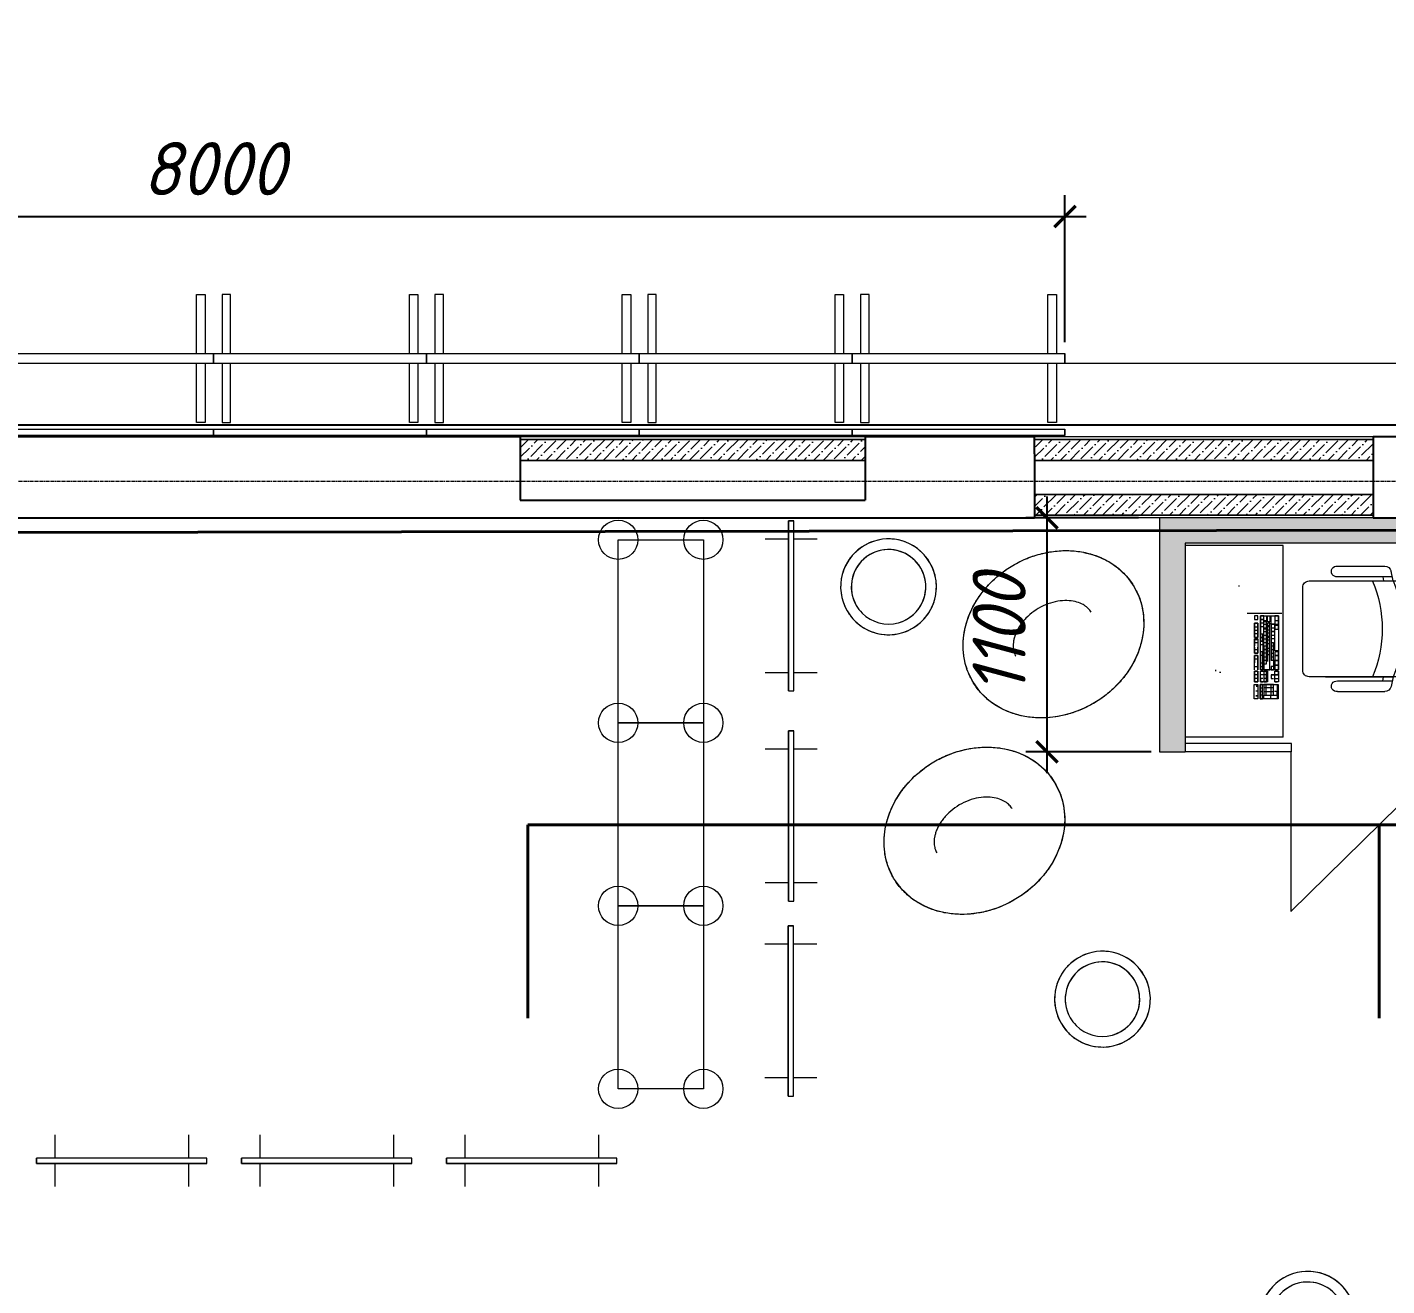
# Model space of a CAD drawing. Header units: millimetres. Extents: x -10178924 to 11692288, y -947381 to 58396.
# Drawn here: x 841166 to 847554, y -883971 to -878057 of the extents above; entities that cross this region are included whole.
import ezdxf
from ezdxf import colors
from ezdxf.entities.mleader import LeaderData, LeaderLine
from ezdxf.math import Vec2, Vec3

# ---------------------------------------------------------------- set-up
doc = ezdxf.new("R2010")
doc.units = ezdxf.units.MM
doc.linetypes.add('осевая', pattern=[50.8, 31.75, -6.35, 6.35, -6.35])
for name, color, linetype, lineweight in [('65_мебель', 8, 'Continuous', 9), ('65_стены новые', 1, 'Continuous', 30), ('_0', 7, 'Continuous', 25), ('PDF _Разрезы', 7, 'Continuous', 9), ('Перегородки пеноблок', 40, 'Continuous', 9), ('Размеры осевые', 153, 'Continuous', 9), ('Трасса', 6, 'Continuous', 40), ('ТХ оборудование', 7, 'Continuous', 9), ('ТХ_изменения', 4, 'Continuous', 0)]:
    doc.layers.add(name, color=color, linetype=linetype, lineweight=lineweight)
doc.layers.add('65_стекло', color=7, linetype='Continuous', lineweight=30, true_color=0x5c7ea3)
for name, color, linetype in [('_надписи канализация', 7, 'Continuous'), ('PDF _Стены краска9010', 7, 'Continuous'), ('ВК_Выноски', 7, 'Continuous'), ('Стены внутр.1', 7, 'Continuous'), ('ТХ общее новое 12.09', 252, 'Continuous')]:
    doc.layers.add(name, color=color, linetype=linetype)
doc.layers.add('PDF _Стены отделка', color=7, linetype='Continuous', true_color=0xb505c2)
doc.styles.add('ISOCPEUR', font='isocpeui.ttf', dxfattribs={"width": 0.9})
doc.styles.add('Текст_М100', font='GOST_Common Italic.ttf', dxfattribs={"height": 250})
doc.dimstyles.new('Размеры_М100', dxfattribs={"dimtxt": 250, "dimasz": 100, "dimexe": 100, "dimexo": 100, "dimgap": 100, "dimtad": 1, "dimrnd": 5, "dimtxsty": 'Текст_М100', "dimblk": 'ARCHTICK', "dimcen": 250, "dimdle": 100, "dimadec": 0, "dimazin": 2, "dimtfac": 1, "dimtmove": 1, "dimatfit": 3, "dimfxl": 1, "dimarcsym": 0})

# ---------------------------------------------------------------- blocks, each defined once
blk = doc.blocks.new('_None')
blk = doc.blocks.new('_ArchTick')
at = {"color": 0, "linetype": 'ByBlock', "const_width": 0.15}
blk.add_lwpolyline([(-0.5, -0.5), (0.5, 0.5)], dxfattribs=at)
blk = doc.blocks.new('*D2470')
at = {"layer": 'Defpoints', "color": 0, "ltscale": 0.1, "transparency": 16777216}
for p in [(12260.4, -4656.4), (4260.4, -5323.3), (12260.4, -5346.3)]:
    blk.add_point(p, dxfattribs=at)
at = {"layer": 'ТХ_изменения', "color": 0, "lineweight": -2, "ltscale": 0.1, "transparency": 16777216}
for p, q in [((4260.4, -5223.3), (4260.4, -4556.4)), ((12260.4, -5246.3), (12260.4, -4556.4)), ((4160.4, -4656.4), (12360.4, -4656.4))]:
    blk.add_line(p, q, dxfattribs=at)
at = {"layer": 'ТХ_изменения', "color": 0, "lineweight": -2, "ltscale": 0.1, "transparency": 16777216, "xscale": 100, "yscale": 100, "zscale": 100, "rotation": 180}
blk.add_blockref('_ArchTick', (4260.4, -4656.4), dxfattribs=at)
at = {"layer": 'ТХ_изменения', "color": 0, "lineweight": -2, "ltscale": 0.1, "transparency": 16777216, "xscale": 100, "yscale": 100, "zscale": 100}
blk.add_blockref('_ArchTick', (12260.4, -4656.4), dxfattribs=at)
at = {"layer": 'ТХ_изменения', "color": 0, "lineweight": 9, "ltscale": 0.1, "transparency": 16777216, "insert": (8260.4, -4431.4), "char_height": 250, "attachment_point": 5, "style": 'Текст_М100'}
blk.add_mtext('8000', dxfattribs=at)
blk = doc.blocks.new('F_Armchair_мешок - F_Armchair_мешок-V328-План 3-го этажа')
at = {"layer": 'ТХ оборудование', "color": 252, "lineweight": 9, "true_color": 0x939598}
for p, q in [((-237.6, 317.2), (-206.8, 332.8)), ((-206.7, 332.9), (-178.9, 344.6)), ((-178.9, 344.6), (-176.6, 345.5)), ((-175.6, 345.9), (-173.6, 346.7)), ((-173.5, 346.7), (-110.4, 365.5)), ((-110.4, 365.5), (-107.9, 366.1)), ((-106.9, 366.3), (-104.8, 366.8)), ((-104.8, 366.8), (-69.4, 373.1)), ((-69.4, 373.1), (-38.7, 376.5)), ((-38.7, 376.5), (-36.3, 376.7)), ((-35.3, 376.8), (-33.2, 376.9)), ((-33.2, 376.9), (3.1, 378.2)), ((3.1, 378.2), (34.3, 377.3)), ((34.3, 377.3), (36.3, 377.1)), ((37.2, 377.1), (38.9, 376.9)), ((38.9, 376.9), (74.9, 373.2)), ((74.9, 373.1), (106.6, 367.6)), ((106.6, 367.6), (108.1, 367.3)), ((109.8, 367), (144.8, 358.2)), ((144.9, 358.1), (176.1, 347.9)), ((177.9, 347.3), (211, 333.5)), ((211.1, 333.5), (241, 318.5)), ((-321.8, 256.2), (-299.2, 275.8)), ((-299.2, 275.8), (-297.4, 277.2)), ((-296.7, 277.8), (-295.2, 279)), ((-295.2, 279), (-268, 298.7)), ((-267.9, 298.7), (-242.4, 314.4)), ((-242.4, 314.4), (-240.3, 315.7)), ((-239.4, 316.2), (-237.6, 317.2)), ((241.4, 318.3), (271.8, 299.9)), ((271.9, 299.8), (298.6, 280.7)), ((298.6, 280.7), (325.5, 258)), ((325.6, 257.9), (347.9, 235.6)), ((-384.8, 180.8), (-367, 206.4)), ((-366.9, 206.5), (-347.8, 229.8)), ((-347.8, 229.8), (-346.4, 231.3)), ((-344.7, 233.1), (-322.8, 255.3)), ((348.1, 235.4), (370.5, 208.8)), ((370.6, 208.6), (387.9, 184)), ((-414.2, 123.4), (-402, 150.5)), ((-401.9, 150.7), (-386.7, 177.7)), ((-386.7, 177.7), (-385.8, 179.2)), ((388.1, 183.7), (405.6, 153.3)), ((405.8, 152.9), (417.5, 127.4)), ((-432, 62.6), (-425.7, 89.4)), ((-425.6, 90), (-415.2, 121)), ((-415.2, 121), (-414.7, 122.3)), ((417.6, 127.1), (435.8, 67.3)), ((435.8, 67.1), (442.2, 5.4)), ((-437.8, 0.2), (-432.3, 61.3)), ((-431.8, -59.7), (-437.8, 0.2)), ((442.2, 5.4), (436.9, -54.6)), ((-431.4, -61.5), (-431.8, -59.7)), ((-414.4, -118.6), (-431.2, -62.8)), ((436.2, -58.1), (429.6, -85.7)), ((436.9, -54.6), (436.5, -56.4)), ((-412, -124.6), (-412.7, -122.8)), ((-399.1, -151.8), (-411.9, -124.7)), ((417.7, -120), (404.8, -148)), ((418.5, -117.9), (417.7, -120)), ((429.4, -86.3), (420.2, -113.8)), ((-385.8, -174.8), (-398.9, -152.2)), ((-380.6, -182.8), (-382.6, -179.9)), ((-361.7, -208.8), (-380.6, -182.9)), ((387.1, -178.5), (368.3, -204.8)), ((389.1, -175.3), (387.1, -178.4)), ((404.7, -148.3), (392.3, -170.3)), ((-346.7, -226.5), (-361.5, -209)), ((-338.3, -235.6), (-341.8, -231.8)), ((-313.9, -258.8), (-338.2, -235.6)), ((321.2, -255.2), (305.5, -268.7)), ((345.4, -231.5), (321.3, -255.1)), ((349, -227.7), (345.4, -231.5)), ((368.2, -205), (353.7, -222.4)), ((-297.9, -272.2), (-313.8, -258.9)), ((-286.1, -281.3), (-291.6, -277.1)), ((-257.2, -300.8), (-286, -281.3)), ((-240.9, -310.5), (-257.1, -300.9)), ((-225.7, -318.7), (-233.4, -314.6)), ((-193.2, -333.8), (-225.7, -318.7)), ((234.1, -315.8), (201.9, -331.4)), ((241.6, -311.8), (234.2, -315.8)), ((265.2, -297.7), (248.9, -307.6)), ((293.9, -277.8), (265.3, -297.7)), ((299.4, -273.6), (293.9, -277.7)), ((-177.2, -340.3), (-193.2, -333.9)), ((-159, -346.8), (-168.7, -343.4)), ((-123.8, -357.1), (-158.9, -346.8)), ((-108.5, -360.7), (-123.8, -357.1)), ((-87.7, -364.8), (-99.4, -362.6)), ((-51, -369.9), (-87.6, -364.8)), ((-36.7, -371.2), (-50.9, -369.9)), ((-13.9, -372.4), (-27.3, -371.8)), ((23.3, -372.1), (-13.8, -372.4)), ((36.2, -371.4), (23.3, -372.1)), ((60.3, -369.2), (45.5, -370.7)), ((96.9, -363.6), (60.3, -369.2)), ((108.1, -361.4), (96.9, -363.6)), ((132.9, -355.4), (117.1, -359.4)), ((167.8, -344.7), (132.9, -355.4)), ((177.2, -341.3), (167.9, -344.7)), ((201.8, -331.4), (185.6, -338.1))]:
    blk.add_line(p, q, dxfattribs=at)
at = {"layer": 'ТХ оборудование', "color": 252, "lineweight": 9, "true_color": 0x939598, "flags": 128}
for points in [[(-412.7, -122.8), (-413.2, -121.5), (-414.4, -118.6)], [(420.2, -113.8), (419.1, -116.7), (418.5, -117.9)], [(-382.6, -179.9), (-383.7, -178.1), (-385.8, -174.8)], [(392.3, -170.3), (390.2, -173.6), (389.1, -175.3)], [(-341.8, -231.8), (-343.7, -229.8), (-346.7, -226.5)], [(353.7, -222.4), (350.8, -225.7), (349, -227.7)], [(-291.6, -277.1), (-294.2, -275.1), (-297.9, -272.2)], [(-233.4, -314.6), (-236.6, -312.9), (-240.9, -310.5)], [(248.9, -307.6), (244.7, -310.1), (241.6, -311.8)], [(305.5, -268.7), (301.8, -271.6), (299.4, -273.6)], [(-168.7, -343.4), (-172.5, -342), (-177.2, -340.3)], [(-99.4, -362.6), (-103.7, -361.7), (-108.5, -360.7)], [(-27.3, -371.8), (-32, -371.5), (-36.7, -371.2)], [(45.5, -370.7), (40.7, -371.1), (36.2, -371.4)], [(117.1, -359.4), (112.3, -360.5), (108.1, -361.4)], [(185.6, -338.1), (180.9, -339.9), (177.2, -341.3)]]:
    blk.add_lwpolyline(points, dxfattribs=at)
at = {"layer": 'ТХ оборудование', "color": 252, "lineweight": 9, "true_color": 0x939598}
for points, knots in [([(-437.8, 0.2), (-437.8, 9.4), (-437.2, 27.7), (-432.7, 64.2), (-421.2, 109.1), (-398.4, 160.6), (-365.7, 210.9), (-322.4, 258.3), (-268.4, 300.6), (-207.1, 334.6), (-140.2, 359.6), (-81.3, 372.3), (-33.3, 377.4), (-9.1, 378.2), (3, 378.2)], [-1, -1, -1, -1, -0.953947, -0.907895, -0.815789, -0.723684, -0.631579, -0.526316, -0.421053, -0.315789, -0.210526, -0.105263, -0.052632, 0, 0, 0, 0]), ([(3, 378.2), (13.5, 378.2), (34.5, 377.6), (76.2, 373.7), (127.5, 364.2), (186.7, 345.3), (244.8, 318.1), (299.9, 282), (349.4, 236.7), (389.7, 184.9), (419.4, 128), (434.7, 77.7), (441, 36.5), (442.1, 15.8), (442.2, 5.4)], [-1, -1, -1, -1, -0.953947, -0.907895, -0.815789, -0.723684, -0.631579, -0.526316, -0.421053, -0.315789, -0.210526, -0.105263, -0.052632, 0, 0, 0, 0]), ([(442.2, 5.4), (442.2, -3.3), (441.6, -20.7), (437.6, -55.4), (427.3, -98), (406.7, -147.2), (369.1, -208.9), (304.1, -276.3), (216.7, -328.2), (133.2, -357.2), (60.5, -371), (-13.9, -374.2), (-87.8, -366.6), (-159.2, -348.6), (-226.2, -320.5), (-286.8, -283.1), (-339.3, -237.3), (-382, -184.5), (-413.6, -126.2), (-429.9, -74.3), (-436.5, -31.9), (-437.7, -10.5), (-437.8, 0.2)], [-1, -1, -1, -1, -0.978041, -0.956081, -0.912162, -0.868243, -0.824324, -0.736486, -0.648649, -0.594595, -0.540541, -0.486486, -0.432432, -0.378378, -0.324324, -0.27027, -0.216216, -0.162162, -0.108108, -0.054054, -0.027027, 0, 0, 0, 0]), ([(-202.8, 1.6), (-202.8, -1.9), (-202.3, -8.8), (-200.3, -19.6), (-196.7, -30.7), (-189.8, -46), (-176, -66.5), (-150.1, -91.1), (-114.6, -113.1), (-71.1, -129.5), (-22.3, -138.1), (28.3, -137.8), (68.9, -130.1), (98.7, -120.2), (119.3, -111), (138, -100.5), (154.4, -89), (168.4, -76.9), (180.1, -64.4), (189.3, -52.1), (196.4, -39.9), (201.5, -28.3), (204.9, -17.2), (206.8, -6.5), (207.2, 0.5), (207.2, 4)], [0, 0, 0, 0, 0.10472, 0.20944, 0.314159, 0.418879, 0.628319, 0.837758, 1.047198, 1.256637, 1.466077, 1.675516, 1.884956, 1.989675, 2.094395, 2.199115, 2.303835, 2.408554, 2.513274, 2.617994, 2.722714, 2.827433, 2.932153, 3.036873, 3.141593, 3.141593, 3.141593, 3.141593])]:
    blk.add_open_spline(points, degree=3, knots=knots, dxfattribs=at)
blk = doc.blocks.new('A$C7e84886d')
at = {"layer": 'ТХ оборудование', "color": 252, "lineweight": 9, "true_color": 0x939598}
for p, q in [((0, -800), (0, 0)), ((0, 0), (0, 0)), ((0, 0), (25, 0)), ((0, -86), (-109.5, -86)), ((134.5, -86), (25, -86)), ((0, -714), (-109.5, -714)), ((134.5, -714), (25, -714))]:
    blk.add_line(p, q, dxfattribs=at)
blk.add_lwpolyline([(0, -800), (25, -800), (25, 0), (0, 0)], close=True, dxfattribs=at)
blk = doc.blocks.new('A$C54E73714')
at = {"layer": '65_мебель', "lineweight": 9, "ltscale": 7.5, "true_color": 0xc7c8ca}
h = blk.add_hatch(color=9, dxfattribs=at)
h.dxf.hatch_style = 1
h.paths.add_polyline_path([(120, 1255.8), (0, 1255.8), (0, 155.8), (1500, 155.8), (1500, 1255.8), (1380, 1255.8), (1380, 275.8), (120, 275.8)])
at = {"color": 252, "linetype": 'ByBlock', "lineweight": 9, "true_color": 0x939598}
for p, q in [((835.5, 972.4, 1301), (1057.8, 972.4, 1301)), ((779.7, 902.7, 1301), (1097.2, 902.7, 1301)), ((1092.5, 922.7, 1301), (835, 922.7, 1301)), ((1097.7, 902.7, 1301), (1087.1, 949.1, 1301)), ((1097.7, 452.7, 1301), (1087.1, 406.4, 1301)), ((1092.5, 432.7, 1301), (835, 432.8, 1301)), ((835.5, 383.1, 1301), (1057.8, 383.1, 1301))]:
    blk.add_line(p, q, dxfattribs=at)
at = {"color": 252, "linetype": 'ByBlock', "lineweight": 9, "true_color": 0x939598, "elevation": 1301}
blk.add_lwpolyline([(1139.2, 902.7), (1058.2, 902.7), (702.4, 902.7, 0.414214), (672.4, 872.7), (672.4, 482.7, 0.414214), (702.4, 452.7), (1139.2, 452.7)], format="xyb", dxfattribs=at)
for points in [[(1048.2, 922.7), (1052.3, 902.7)], [(1048.2, 432.8), (1052.3, 452.7)]]:
    blk.add_lwpolyline(points, dxfattribs=at)
at = {"color": 252, "linetype": 'ByBlock', "lineweight": 9, "true_color": 0x939598}
for centre, radius, start, end in [((832.2, 947.5, 1301), 25.1, 82.47373, 277.52627), ((1057.8, 942.4, 1301), 30, 12.85362, 90), ((460.7, 678.3, 1301), 584.8, 337.33035, 22.56732), ((581.6, 677.7, 1301), 562.6, 336.42576, 23.57424), ((623.6, 677.7, 1301), 562.6, 336.42576, 23.57424), ((832.2, 408, 1301), 25.1, 82.47373, 277.52627), ((1057.8, 413.1, 1301), 30, 270, 347.14638)]:
    blk.add_arc(centre, radius, start, end, dxfattribs=at)
at = {"layer": '65_стекло', "color": 252, "lineweight": 9, "ltscale": 100, "true_color": 0x939598}
for p, q in [((615.8, 1255.8), (615.8, 2005.8)), ((615.8, 2005.8), (1380, 1255.8)), ((620, 1255.8), (120, 1255.8)), ((620, 1215.8), (120, 1215.8)), ((620, 1255.8), (620, 1215.8))]:
    blk.add_line(p, q, dxfattribs=at)
at = {"layer": '65_стены новые', "color": 252, "lineweight": 9, "ltscale": 100, "true_color": 0x939598}
for p, q in [((0, 155.8), (0, 1255.8)), ((0, 1255.8), (120, 1255.8)), ((0, 155.8), (0, 1255.8)), ((120, 275.8), (120, 1255.8)), ((1380, 1255.8), (1500, 1255.8)), ((1380, 1255.8), (1380, 275.8)), ((1500, 1255.8), (1500, 155.8)), ((1500, 1255.8), (1500, 155.8)), ((1380, 275.8), (120, 275.8)), ((1500, 155.8), (0, 155.8))]:
    blk.add_line(p, q, dxfattribs=at)
at = {"layer": 'ТХ оборудование', "color": 252, "lineweight": 9, "true_color": 0x939598}
for p, q in [((580, 1185.8), (120, 1185.8)), ((580, 1185.8), (580, 285.8)), ((580, 285.8), (120, 285.8))]:
    blk.add_line(p, q, dxfattribs=at)
blk = doc.blocks.new('A$C68E437E3')
at = {"layer": 'ТХ оборудование', "color": 252, "lineweight": 9, "true_color": 0x939598}
for p, q in [((92.2, 92.2), (92.2, 492.2)), ((92.2, 92.2), (92.2, 492.2)), ((92.2, 492.2), (737.2, 492.2)), ((292.2, 492.2), (952.2, 492.2)), ((952.2, 492.2), (952.2, 92.2)), ((952.2, 92.2), (92.2, 92.2)), ((952.2, 92.2), (292.2, 92.2))]:
    blk.add_line(p, q, dxfattribs=at)
for centre in [(92.2, 492.2), (952.2, 492.2), (92.2, 92.2), (952.2, 92.2)]:
    blk.add_circle(centre, 92.2, dxfattribs=at)
blk = doc.blocks.new('F_Table_Round_450 - D450х750-V327-План 3-го этажа')
at = {"layer": 'ТХ оборудование', "color": 252, "lineweight": 9, "true_color": 0x939598}
for radius, start, end in [(225, 360, 180), (225, 115.71429, 128.57143), (225, 102.85714, 115.71429), (225, 90, 102.85714), (225, 77.14286, 90), (225, 64.28571, 77.14286), (225, 51.42857, 64.28571), (225, 141.42857, 154.28571), (225, 128.57143, 141.42857), (175, 75.34841, 180), (175, 75.34841, 135), (175, 15, 75), (175, 15, 75), (225, 38.57143, 51.42857), (225, 25.71429, 38.57143), (225, 154.28571, 167.14286), (175, 150, 165), (175, 135, 150), (225, 12.85714, 25.71429), (225, 167.14286, 180), (225, 180, 360), (225, 180, 257.14286), (175, 165, 180), (175, 180, 255), (175, 360, 14.7076), (175, 0, 14.7076), (225, 0, 12.85714), (175, 180, 360), (175, 255, 360), (225, 334.28571, 347.14286), (225, 347.14286, 360), (225, 321.42857, 334.28571), (225, 295.71429, 308.57143), (225, 308.57143, 321.42857), (225, 257.14286, 270), (225, 270, 282.85714), (225, 282.85714, 295.71429)]:
    blk.add_arc((0, 0), radius, start, end, dxfattribs=at)
blk = doc.blocks.new('*D2463')
at = {"layer": '_0', "color": 0, "lineweight": -2, "ltscale": 0.1, "transparency": 16777216}
for p, q in [((12176, -7271.8), (12176, -5971.8)), ((12605.2, -6071.8), (12076, -6071.8)), ((12665.2, -7171.8), (12076, -7171.8))]:
    blk.add_line(p, q, dxfattribs=at)
at = {"layer": 'Defpoints', "color": 0, "ltscale": 0.1, "transparency": 16777216}
for p in [(12176, -6071.8), (12705.2, -6071.8), (12765.2, -7171.8)]:
    blk.add_point(p, dxfattribs=at)
at = {"layer": '_0', "color": 0, "lineweight": -2, "ltscale": 0.1, "transparency": 16777216, "xscale": 100, "yscale": 100, "zscale": 100}
for p, rotation in [((12176, -6071.8), 90), ((12176, -7171.8), 270)]:
    blk.add_blockref('_ArchTick', p, dxfattribs=dict(at, rotation=rotation))
at = {"layer": '_0', "color": 0, "lineweight": 9, "ltscale": 0.1, "transparency": 16777216, "insert": (11951, -6621.8), "char_height": 250, "attachment_point": 5, "rotation": 90, "style": 'Текст_М100'}
blk.add_mtext('1100', dxfattribs=at)
blk = doc.blocks.new('A$Cad086cf1')
at = {"layer": 'Перегородки пеноблок', "true_color": 0x636466, "transparency": 33554687}
h = blk.add_hatch(dxfattribs=at)
h.set_pattern_fill('ANSI36', color=251, scale=10)
h.set_pattern_definition([(45, (-35528.82, 160619.548), (16.83798, 61.739261), [79.375, -15.875, 0, -15.875])])
h.paths.add_polyline_path([(11322.041, -5704.497), (9701.532, -5704.497), (9701.532, -5801.864), (11322.041, -5801.864)])
h = blk.add_hatch(dxfattribs=at)
h.set_pattern_fill('ANSI36', color=251, scale=10)
h.set_pattern_definition([(45, (-33112.4, 160619.548), (16.83798, 61.739261), [79.375, -15.875, 0, -15.875])])
h.paths.add_polyline_path([(13707.952, -5704.497), (12117.952, -5704.497), (12117.952, -5801.864), (13707.952, -5801.864)])
h = blk.add_hatch(dxfattribs=at)
h.set_pattern_fill('ANSI36', color=251, scale=10)
h.set_pattern_definition([(45, (-33112.4, 160612.15), (16.83798, 61.739261), [79.375, -15.875, 0, -15.875])])
h.paths.add_polyline_path([(13707.952, -6059.097), (12117.952, -6059.097), (12117.952, -5961.73), (13707.952, -5961.73)])
at = {"layer": 'PDF _Разрезы', "color": 251, "lineweight": 9, "true_color": 0x636466, "transparency": 33554687}
blk.add_lwpolyline([(-4256.267, -5344.855), (60632.675, -5344.855)], dxfattribs=at)
at = {"layer": 'PDF _Стены краска9010', "color": 251, "true_color": 0x636466, "transparency": 33554585}
blk.add_line((14359.078, -5636.945), (958.046, -5637.051), dxfattribs=at)
at = {"layer": 'PDF _Стены отделка', "color": 251, "lineweight": 40, "true_color": 0x636466, "transparency": 33554610}
blk.add_line((21148.679, -6119.078), (5697.767, -6143.147), dxfattribs=at)
at = {"layer": 'Перегородки пеноблок', "color": 251, "true_color": 0x636466, "transparency": 33554687}
for p, q in [((11322.041, -5691.797), (9701.532, -5691.797)), ((11322.041, -5704.497), (9701.532, -5704.497)), ((13707.952, -5691.797), (12117.952, -5691.797)), ((13707.952, -5704.497), (12117.952, -5704.497)), ((13707.952, -6059.097), (12117.952, -6059.097)), ((13707.952, -6071.797), (12117.952, -6071.797))]:
    blk.add_line(p, q, dxfattribs=at)
for points in [[(9701.532, -5704.497), (11322.041, -5704.497)], [(12117.952, -5704.497), (13707.952, -5704.497)], [(9701.532, -5801.864), (11322.041, -5801.864), (9701.532, -5801.864)], [(12117.952, -5801.864), (13707.952, -5801.864), (12117.952, -5801.864)], [(12117.952, -5961.73), (13707.952, -5961.73), (12117.952, -5961.73)], [(12117.952, -6059.097), (13707.952, -6059.097)]]:
    blk.add_lwpolyline(points, dxfattribs=at)
at = {"layer": 'Размеры осевые', "color": 251, "linetype": 'осевая', "ltscale": 0.5, "true_color": 0x636466, "transparency": 33554687}
blk.add_line((-9750, -5900), (57900, -5900), dxfattribs=at)
at = {"layer": 'Стены внутр.1', "color": 251, "linetype": 'Continuous', "true_color": 0x636466, "transparency": 33554687}
for p, q in [((9701.532, -5691.797), (9701.532, -5989.207)), ((11322.041, -5691.797), (11322.041, -5989.207)), ((12117.952, -5771.797), (12117.952, -6071.797)), ((13707.952, -5771.797), (13707.952, -6071.797)), ((9701.532, -5989.207), (11322.041, -5989.207))]:
    blk.add_line(p, q, dxfattribs=at)
at = {"layer": 'Стены внутр.1', "color": 251, "linetype": 'Continuous', "true_color": 0x636466, "transparency": 33554687, "flags": 128}
for points in [[(9701.532, -5691.797), (7341.12, -5691.797), (6545.209, -5691.797)], [(12117.952, -5771.797), (12117.952, -5691.797), (11322.041, -5691.797)], [(14390.453, -5691.797), (13707.952, -5691.797), (13707.952, -5771.797)], [(2440.73, -6071.797), (12117.952, -6071.797)], [(13707.952, -6071.797), (21332.173, -6071.797)], [(13707.952, -6071.797), (21332.173, -6071.797)]]:
    blk.add_lwpolyline(points, dxfattribs=at)
at = {"layer": 'ТХ оборудование', "color": 251, "linetype": 'Continuous', "true_color": 0x636466, "transparency": 33554687}
for p, q in [((8180.404, -5300.318), (8180.404, -5023.318)), ((8180.404, -5023.318), (8220.404, -5023.318)), ((8220.404, -5023.318), (8220.404, -5300.318)), ((8340.404, -5023.318), (8300.404, -5023.318)), ((8300.404, -5023.318), (8300.404, -5300.318)), ((8340.404, -5300.318), (8340.404, -5023.318)), ((9180.404, -5300.318), (9180.404, -5023.318)), ((9180.404, -5023.318), (9220.404, -5023.318)), ((9220.404, -5023.318), (9220.404, -5300.318)), ((9340.404, -5023.318), (9300.404, -5023.318)), ((9300.404, -5023.318), (9300.404, -5300.318)), ((9340.404, -5300.318), (9340.404, -5023.318)), ((10180.404, -5300.318), (10180.404, -5023.318)), ((10180.404, -5023.318), (10220.404, -5023.318)), ((10220.404, -5023.318), (10220.404, -5300.318)), ((10340.404, -5023.318), (10300.404, -5023.318)), ((10300.404, -5023.318), (10300.404, -5300.318)), ((10340.404, -5300.318), (10340.404, -5023.318)), ((11180.404, -5300.318), (11180.404, -5023.318)), ((11180.404, -5023.318), (11220.404, -5023.318)), ((11220.404, -5023.318), (11220.404, -5300.318)), ((11340.404, -5023.318), (11300.404, -5023.318)), ((11300.404, -5023.318), (11300.404, -5300.318)), ((11340.404, -5300.318), (11340.404, -5023.318)), ((12180.404, -5300.318), (12180.404, -5023.318)), ((12180.404, -5023.318), (12220.404, -5023.318)), ((12220.404, -5023.318), (12220.404, -5300.318)), ((7260.404, -5300.318), (8260.404, -5300.318)), ((8260.404, -5346.318), (8260.404, -5300.318)), ((8260.404, -5300.318), (9260.404, -5300.318)), ((8260.404, -5300.318), (8260.404, -5346.318)), ((8260.404, -5346.318), (8260.404, -5300.318)), ((9260.404, -5300.318), (9260.404, -5346.318)), ((9260.404, -5346.318), (9260.404, -5300.318)), ((9260.404, -5300.318), (10260.404, -5300.318)), ((10260.404, -5300.318), (10260.404, -5346.318)), ((10260.404, -5346.318), (10260.404, -5300.318)), ((10260.404, -5300.318), (11260.404, -5300.318)), ((11260.404, -5300.318), (11260.404, -5346.318)), ((11260.404, -5346.318), (11260.404, -5300.318)), ((11260.404, -5300.318), (12260.404, -5300.318)), ((12260.404, -5300.318), (12260.404, -5346.318)), ((12260.404, -5346.318), (12260.404, -5300.318)), ((8260.404, -5346.318), (7260.404, -5346.318)), ((8180.404, -5623.318), (8180.404, -5346.318)), ((8220.404, -5346.318), (8220.404, -5623.318)), ((9260.404, -5346.318), (8260.404, -5346.318)), ((8300.404, -5346.318), (8300.404, -5623.318)), ((8340.404, -5623.318), (8340.404, -5346.318)), ((9180.404, -5623.318), (9180.404, -5346.318)), ((9220.404, -5346.318), (9220.404, -5623.318)), ((10260.404, -5346.318), (9260.404, -5346.318)), ((9300.404, -5346.318), (9300.404, -5623.318)), ((9340.404, -5623.318), (9340.404, -5346.318)), ((10180.404, -5623.318), (10180.404, -5346.318)), ((10220.404, -5346.318), (10220.404, -5623.318)), ((11260.404, -5346.318), (10260.404, -5346.318)), ((10300.404, -5346.318), (10300.404, -5623.318)), ((10340.404, -5623.318), (10340.404, -5346.318)), ((11180.404, -5623.318), (11180.404, -5346.318)), ((11220.404, -5346.318), (11220.404, -5623.318)), ((12260.404, -5346.318), (11260.404, -5346.318)), ((11300.404, -5346.318), (11300.404, -5623.318)), ((11340.404, -5623.318), (11340.404, -5346.318)), ((12180.404, -5623.318), (12180.404, -5346.318)), ((12220.404, -5346.318), (12220.404, -5623.318)), ((8220.404, -5623.318), (8180.404, -5623.318)), ((8300.404, -5623.318), (8340.404, -5623.318)), ((9220.404, -5623.318), (9180.404, -5623.318)), ((9300.404, -5623.318), (9340.404, -5623.318)), ((10220.404, -5623.318), (10180.404, -5623.318)), ((10300.404, -5623.318), (10340.404, -5623.318)), ((11220.404, -5623.318), (11180.404, -5623.318)), ((11300.404, -5623.318), (11340.404, -5623.318)), ((12220.404, -5623.318), (12180.404, -5623.318))]:
    blk.add_line(p, q, dxfattribs=at)
at = {"layer": 'ТХ оборудование', "color": 251, "ltscale": 15, "true_color": 0x636466, "transparency": 33554687}
for p, q in [((7260.404, -5655.905), (8260.404, -5655.905)), ((8260.404, -5685.343), (8260.404, -5655.905)), ((8260.404, -5655.905), (9260.404, -5655.905)), ((8260.404, -5655.905), (8260.404, -5685.343)), ((8260.404, -5685.343), (8260.404, -5655.905)), ((9260.404, -5655.905), (9260.404, -5685.343)), ((9260.404, -5685.343), (9260.404, -5655.905)), ((9260.404, -5655.905), (10260.404, -5655.905)), ((10260.404, -5655.905), (10260.404, -5685.343)), ((10260.404, -5685.343), (10260.404, -5655.905)), ((10260.404, -5655.905), (11260.404, -5655.905)), ((11260.404, -5655.905), (11260.404, -5685.343)), ((11260.404, -5685.343), (11260.404, -5655.905)), ((11260.404, -5655.905), (12260.404, -5655.905)), ((12260.404, -5655.905), (12260.404, -5685.343)), ((12260.404, -5685.343), (12260.404, -5655.905)), ((8260.404, -5685.343), (7260.404, -5685.343)), ((9260.404, -5685.343), (8260.404, -5685.343)), ((10260.404, -5685.343), (9260.404, -5685.343)), ((11260.404, -5685.343), (10260.404, -5685.343)), ((12260.404, -5685.343), (11260.404, -5685.343))]:
    blk.add_line(p, q, dxfattribs=at)
at = {"layer": 'ТХ оборудование', "color": 251, "true_color": 0x636466, "transparency": 33554687}
for p, q in [((13078.529, -6394.829), (13078.529, -6389.186)), ((13279.979, -6521.547), (13116.312, -6521.547)), ((13150.174, -6532.834), (13150.174, -6549.765)), ((13167.105, -6532.834), (13150.174, -6532.834)), ((13150.174, -6532.834), (13150.174, -6549.765)), ((13167.105, -6532.834), (13150.174, -6532.834)), ((13150.174, -6549.765), (13167.105, -6549.765)), ((13150.174, -6549.765), (13167.105, -6549.765)), ((13150.174, -6634.421), (13150.174, -6566.696)), ((13150.174, -6566.696), (13150.174, -6634.421)), ((13167.105, -6566.696), (13150.174, -6566.696)), ((13150.174, -6566.696), (13167.105, -6566.696)), ((13167.105, -6549.765), (13167.105, -6532.834)), ((13167.105, -6549.765), (13167.105, -6532.834)), ((13167.105, -6566.696), (13167.105, -6634.421)), ((13167.105, -6634.421), (13167.105, -6566.696)), ((13178.393, -6532.834), (13263.048, -6532.834)), ((13178.393, -6786.801), (13178.393, -6532.834)), ((13178.393, -6532.834), (13178.393, -6566.696)), ((13195.324, -6532.834), (13178.393, -6532.834)), ((13195.324, -6549.765), (13178.393, -6549.765)), ((13178.393, -6549.765), (13195.324, -6549.765)), ((13178.393, -6566.696), (13178.393, -6583.627)), ((13195.324, -6566.696), (13178.393, -6566.696)), ((13195.324, -6673.927), (13195.324, -6532.834)), ((13206.611, -6555.409), (13195.324, -6555.409)), ((13206.611, -6561.053), (13195.324, -6561.053)), ((13195.324, -6572.34), (13206.611, -6572.34)), ((13206.611, -6532.834), (13206.611, -6555.409)), ((13206.611, -6758.582), (13206.611, -6555.409)), ((13206.611, -6572.34), (13206.611, -6561.053)), ((13212.255, -6561.053), (13212.255, -6532.834)), ((13212.255, -6532.834), (13223.542, -6532.834)), ((13223.542, -6561.053), (13212.255, -6561.053)), ((13212.255, -6566.696), (13212.255, -6696.501)), ((13223.542, -6566.696), (13212.255, -6566.696)), ((13212.255, -6577.984), (13223.542, -6577.984)), ((13223.542, -6532.834), (13223.542, -6561.053)), ((13223.542, -6611.846), (13223.542, -6566.696)), ((13229.186, -6572.34), (13229.186, -6532.834)), ((13229.186, -6532.834), (13246.117, -6532.834)), ((13229.186, -6572.34), (13229.186, -6741.651)), ((13246.117, -6572.34), (13229.186, -6572.34)), ((13229.186, -6572.34), (13263.048, -6572.34)), ((13246.117, -6532.834), (13246.117, -6572.34)), ((13246.117, -6532.834), (13246.117, -6594.915)), ((13263.048, -6532.834), (13246.117, -6532.834)), ((13263.048, -6555.409), (13246.117, -6555.409)), ((13246.117, -6589.271), (13246.117, -6572.34)), ((13263.048, -6577.984), (13246.117, -6577.984)), ((13263.048, -6532.834), (13263.048, -6786.801)), ((13263.048, -6572.34), (13263.048, -6532.834)), ((13263.048, -6594.915), (13263.048, -6577.984)), ((13150.174, -6583.627), (13167.105, -6583.627)), ((13150.174, -6600.559), (13167.105, -6600.559)), ((13167.105, -6617.49), (13150.174, -6617.49)), ((13150.174, -6634.421), (13167.105, -6634.421)), ((13167.105, -6634.421), (13150.174, -6634.421)), ((13150.174, -6640.064), (13167.105, -6640.064)), ((13150.174, -6707.789), (13150.174, -6640.064)), ((13167.105, -6640.064), (13167.105, -6707.789)), ((13178.393, -6583.627), (13178.393, -6617.49)), ((13195.324, -6583.627), (13178.393, -6583.627)), ((13178.393, -6617.49), (13178.393, -6651.352)), ((13178.393, -6617.49), (13189.68, -6617.49)), ((13189.68, -6634.421), (13178.393, -6634.421)), ((13178.393, -6634.421), (13189.68, -6634.421)), ((13189.68, -6617.49), (13189.68, -6702.145)), ((13189.68, -6634.421), (13189.68, -6617.49)), ((13189.68, -6651.352), (13189.68, -6634.421)), ((13195.324, -6589.271), (13206.611, -6589.271)), ((13206.611, -6594.915), (13195.324, -6594.915)), ((13195.324, -6606.202), (13206.611, -6606.202)), ((13195.324, -6623.133), (13206.611, -6623.133)), ((13195.324, -6640.064), (13206.611, -6640.064)), ((13223.542, -6583.627), (13212.255, -6583.627)), ((13223.542, -6600.559), (13212.255, -6600.559)), ((13212.255, -6611.846), (13223.542, -6611.846)), ((13212.255, -6628.777), (13223.542, -6628.777)), ((13223.542, -6634.421), (13212.255, -6634.421)), ((13223.542, -6736.007), (13223.542, -6611.846)), ((13229.186, -6589.271), (13246.117, -6589.271)), ((13246.117, -6606.202), (13229.186, -6606.202)), ((13229.186, -6606.202), (13246.117, -6606.202)), ((13229.186, -6623.133), (13246.117, -6623.133)), ((13246.117, -6640.064), (13229.186, -6640.064)), ((13246.117, -6606.202), (13246.117, -6589.271)), ((13246.117, -6594.915), (13263.048, -6594.915)), ((13246.117, -6594.915), (13263.048, -6594.915)), ((13246.117, -6696.501), (13246.117, -6594.915)), ((13263.048, -6594.915), (13263.048, -6696.501)), ((13150.174, -6645.708), (13150.174, -6673.927)), ((13167.105, -6645.708), (13150.174, -6645.708)), ((13150.174, -6656.996), (13167.105, -6656.996)), ((13150.174, -6679.57), (13150.174, -6707.789)), ((13150.174, -6690.858), (13167.105, -6690.858)), ((13167.105, -6707.789), (13167.105, -6679.57)), ((13189.68, -6651.352), (13178.393, -6651.352)), ((13178.393, -6651.352), (13189.68, -6651.352)), ((13189.68, -6668.283), (13178.393, -6668.283)), ((13178.393, -6702.145), (13178.393, -6719.076)), ((13189.68, -6702.145), (13178.393, -6702.145)), ((13189.68, -6752.938), (13189.68, -6702.145)), ((13195.324, -6656.996), (13206.611, -6656.996)), ((13195.324, -6673.927), (13195.324, -6690.858)), ((13195.324, -6673.927), (13206.611, -6673.927)), ((13195.324, -6690.858), (13206.611, -6690.858)), ((13195.324, -6690.858), (13195.324, -6724.72)), ((13206.611, -6690.858), (13195.324, -6690.858)), ((13212.255, -6645.708), (13223.542, -6645.708)), ((13212.255, -6662.639), (13223.542, -6662.639)), ((13223.542, -6685.214), (13212.255, -6685.214)), ((13212.255, -6696.501), (13223.542, -6696.501)), ((13212.255, -6696.501), (13212.255, -6719.076)), ((13229.186, -6656.996), (13240.474, -6656.996)), ((13229.186, -6673.927), (13240.474, -6673.927)), ((13229.186, -6690.858), (13229.186, -6707.789)), ((13229.186, -6690.858), (13240.474, -6690.858)), ((13240.474, -6707.789), (13240.474, -6656.996)), ((13263.048, -6696.501), (13246.117, -6696.501)), ((13246.117, -6702.145), (13246.117, -6741.651)), ((13263.048, -6702.145), (13246.117, -6702.145)), ((13263.048, -6741.651), (13263.048, -6702.145)), ((13150.174, -6707.789), (13167.105, -6707.789)), ((13167.105, -6707.789), (13150.174, -6707.789)), ((13150.174, -6719.076), (13150.174, -6752.938)), ((13167.105, -6719.076), (13150.174, -6719.076)), ((13150.174, -6719.076), (13167.105, -6719.076)), ((13150.174, -6786.801), (13150.174, -6719.076)), ((13167.105, -6736.007), (13150.174, -6736.007)), ((13150.174, -6769.87), (13167.105, -6769.87)), ((13167.105, -6736.007), (13167.105, -6719.076)), ((13167.105, -6719.076), (13167.105, -6786.801)), ((13167.105, -6752.938), (13167.105, -6736.007)), ((13167.105, -6786.801), (13167.105, -6752.938)), ((13189.68, -6719.076), (13178.393, -6719.076)), ((13178.393, -6719.076), (13178.393, -6736.007)), ((13178.393, -6736.007), (13178.393, -6752.938)), ((13178.393, -6752.938), (13189.68, -6752.938)), ((13178.393, -6752.938), (13178.393, -6786.801)), ((13178.393, -6769.87), (13189.68, -6769.87)), ((13189.68, -6769.87), (13189.68, -6752.938)), ((13189.68, -6786.801), (13189.68, -6769.87)), ((13206.611, -6707.789), (13195.324, -6707.789)), ((13195.324, -6724.72), (13206.611, -6724.72)), ((13195.324, -6724.72), (13195.324, -6758.582)), ((13195.324, -6724.72), (13212.255, -6724.72)), ((13206.611, -6741.651), (13195.324, -6741.651)), ((13195.324, -6758.582), (13195.324, -6786.801)), ((13195.324, -6758.582), (13206.611, -6758.582)), ((13212.255, -6713.433), (13223.542, -6713.433)), ((13212.255, -6719.076), (13212.255, -6747.295)), ((13223.542, -6747.295), (13223.542, -6736.007)), ((13223.542, -6786.801), (13223.542, -6747.295)), ((13229.186, -6707.789), (13240.474, -6707.789)), ((13229.186, -6724.72), (13240.474, -6724.72)), ((13263.048, -6741.651), (13229.186, -6741.651)), ((13229.186, -6769.87), (13229.186, -6786.801)), ((13240.474, -6769.87), (13229.186, -6769.87)), ((13240.474, -6769.87), (13229.186, -6769.87)), ((13240.474, -6741.651), (13240.474, -6707.789)), ((13240.474, -6741.651), (13240.474, -6786.801)), ((13246.117, -6719.076), (13263.048, -6719.076)), ((13263.048, -6719.076), (13246.117, -6719.076)), ((13246.117, -6741.651), (13246.117, -6764.226)), ((13246.117, -6741.651), (13263.048, -6741.651)), ((13246.117, -6764.226), (13246.117, -6786.801)), ((13263.048, -6764.226), (13246.117, -6764.226)), ((13246.117, -6764.226), (13263.048, -6764.226)), ((13263.048, -6764.226), (13263.048, -6741.651)), ((13263.048, -6786.801), (13263.048, -6764.226)), ((12969.57, -6792.449), (12969.57, -6786.805)), ((12992.145, -6798.093), (12986.501, -6798.093)), ((13150.174, -6843.238), (13150.174, -6792.444)), ((13167.105, -6792.444), (13150.174, -6792.444)), ((13150.174, -6792.444), (13167.105, -6792.444)), ((13150.174, -6792.444), (13150.174, -6843.238)), ((13167.105, -6809.376), (13150.174, -6809.376)), ((13167.105, -6826.307), (13150.174, -6826.307)), ((13167.105, -6843.238), (13167.105, -6792.444)), ((13167.105, -6792.444), (13167.105, -6843.238)), ((13178.393, -6786.801), (13189.68, -6786.801)), ((13263.048, -6786.801), (13178.393, -6786.801)), ((13189.68, -6792.444), (13178.393, -6792.444)), ((13178.393, -6792.444), (13212.255, -6792.444)), ((13178.393, -6843.238), (13178.393, -6792.444)), ((13206.611, -6809.376), (13178.393, -6809.376)), ((13178.393, -6826.307), (13178.393, -6843.238)), ((13189.68, -6826.307), (13178.393, -6826.307)), ((13195.324, -6786.801), (13223.542, -6786.801)), ((13195.324, -6792.444), (13195.324, -6843.238)), ((13206.611, -6792.444), (13195.324, -6792.444)), ((13206.611, -6826.307), (13195.324, -6826.307)), ((13206.611, -6843.238), (13206.611, -6792.444)), ((13212.255, -6792.444), (13212.255, -6843.238)), ((13229.186, -6786.801), (13240.474, -6786.801)), ((13229.186, -6809.376), (13263.048, -6809.376)), ((13246.117, -6809.376), (13229.186, -6809.376)), ((13229.186, -6809.376), (13229.186, -6826.307)), ((13229.186, -6826.307), (13240.474, -6826.307)), ((13246.117, -6786.801), (13263.048, -6786.801)), ((13263.048, -6792.444), (13246.117, -6792.444)), ((13246.117, -6792.444), (13263.048, -6792.444)), ((13246.117, -6843.238), (13246.117, -6792.444)), ((13263.048, -6809.376), (13246.117, -6809.376)), ((13246.117, -6826.307), (13263.048, -6826.307)), ((13246.117, -6843.238), (13246.117, -6826.307)), ((13263.048, -6809.376), (13263.048, -6792.444)), ((13263.048, -6792.444), (13263.048, -6843.238)), ((13149.378, -6922.25), (13149.378, -6854.525)), ((13149.378, -6854.525), (13166.309, -6854.525)), ((13150.174, -6843.238), (13167.105, -6843.238)), ((13167.105, -6843.238), (13150.174, -6843.238)), ((13160.666, -6860.169), (13160.666, -6865.813)), ((13160.666, -6860.169), (13160.666, -6865.812)), ((13160.666, -6888.387), (13160.666, -6882.744)), ((13160.666, -6882.744), (13160.666, -6888.387)), ((13166.309, -6854.525), (13166.309, -6922.25)), ((13177.597, -6854.525), (13177.597, -6905.318)), ((13188.884, -6854.525), (13177.597, -6854.525)), ((13177.597, -6922.25), (13177.597, -6854.525)), ((13177.597, -6854.525), (13262.252, -6854.525)), ((13177.597, -6871.456), (13188.884, -6871.456)), ((13188.884, -6888.387), (13177.597, -6888.387)), ((13177.597, -6888.387), (13188.884, -6888.387)), ((13212.255, -6843.238), (13178.393, -6843.238)), ((13178.393, -6843.238), (13189.68, -6843.238)), ((13188.884, -6871.456), (13188.884, -6854.525)), ((13188.884, -6922.25), (13188.884, -6871.456)), ((13194.528, -6854.525), (13194.528, -6888.387)), ((13239.678, -6854.525), (13194.528, -6854.525)), ((13239.678, -6871.456), (13194.528, -6871.456)), ((13194.528, -6888.387), (13239.678, -6888.387)), ((13194.528, -6888.387), (13194.528, -6905.318)), ((13195.324, -6843.238), (13206.611, -6843.238)), ((13205.815, -6888.387), (13205.815, -6854.525)), ((13205.815, -6905.318), (13205.815, -6888.387)), ((13228.39, -6854.525), (13228.39, -6905.318)), ((13239.678, -6888.387), (13239.678, -6854.525)), ((13239.678, -6905.318), (13239.678, -6888.387)), ((13245.321, -6854.525), (13256.609, -6854.525)), ((13256.609, -6888.387), (13245.321, -6888.387)), ((13246.117, -6843.238), (13257.405, -6843.238)), ((13263.048, -6843.238), (13246.117, -6843.238)), ((13256.609, -6854.525), (13256.609, -6888.387)), ((13256.609, -6905.318), (13256.609, -6888.387)), ((13262.252, -6854.525), (13262.252, -6922.25)), ((13166.309, -6922.25), (13149.378, -6922.25)), ((13160.666, -6910.962), (13160.666, -6905.318)), ((13160.666, -6905.318), (13160.666, -6910.962)), ((13177.597, -6905.318), (13177.597, -6922.25)), ((13188.884, -6905.318), (13177.597, -6905.318)), ((13262.252, -6922.25), (13177.597, -6922.25)), ((13177.597, -6922.25), (13188.884, -6922.25)), ((13194.528, -6905.318), (13239.678, -6905.318)), ((13194.528, -6905.318), (13256.609, -6905.318)), ((13194.528, -6922.25), (13194.528, -6905.318)), ((13256.609, -6922.25), (13194.528, -6922.25)), ((13228.39, -6922.25), (13228.39, -6905.318)), ((13245.321, -6905.318), (13256.609, -6905.318)), ((13256.609, -6905.318), (13256.609, -6922.25))]:
    blk.add_line(p, q, dxfattribs=at)
at = {"layer": 'ТХ общее новое 12.09', "color": 251, "linetype": 'Continuous', "true_color": 0x636466, "transparency": 33554687}
blk.add_line((11820.106, -6071.797), (11920.106, -6071.797), dxfattribs=at)
at = {"layer": 'ТХ оборудование', "color": 251, "true_color": 0x636466, "transparency": 33554687}
for name, p, rotation in [('A$C68E437E3', (10069.21, -6082.868), 270), ('F_Table_Round_450 - D450х750-V327-План 3-го этажа', (11431.517, -6396.154), 210.0793757275994), ('F_Armchair_мешок - F_Armchair_мешок-V328-План 3-го этажа', (12206.784, -6615.427), 210.0793757275994), ('A$C68E437E3', (10069.21, -6942.868), 270), ('F_Armchair_мешок - F_Armchair_мешок-V328-План 3-го этажа', (11835.416, -7538.746), 210.0793757275994), ('A$C68E437E3', (10069.21, -7802.868), 270), ('F_Table_Round_450 - D450х750-V327-План 3-го этажа', (12436.613, -8333.451), 210.0793757275994), ('A$C7e84886d', (7428.979, -9104.966), 90), ('A$C7e84886d', (8391.644, -9104.966), 90), ('A$C7e84886d', (9354.309, -9104.966), 90), ('F_Table_Round_450 - D450х750-V327-План 3-го этажа', (13400.804, -9837.485), 210.0793757275994)]:
    blk.add_blockref(name, p, dxfattribs=dict(at, rotation=rotation))
for p in [(10960.996, -6085.601), (10960.996, -7072.413), (10959.806, -7988.867)]:
    blk.add_blockref('A$C7e84886d', p, dxfattribs=at)
at = {"layer": 'ТХ оборудование', "color": 251, "true_color": 0x636466, "transparency": 33554687, "xscale": -1, "rotation": 180}
blk.add_blockref('A$C54E73714', (12705.172, -5916.001), dxfattribs=at)
at = {"layer": '_0', "color": 251, "lineweight": 9, "ltscale": 0.1, "true_color": 0x636466, "transparency": 33554687}
dim = blk.add_linear_dim(base=(12175.969, -6071.797), p1=(12765.172, -7171.797), p2=(12705.172, -6071.797), angle=90, dimstyle='Размеры_М100', dxfattribs=at)
dim.commit()
dim.dimension.update_dxf_attribs({"geometry": '*D2463', "text_midpoint": (11950.969, -6621.797)})
at = {"layer": 'ТХ_изменения', "color": 251, "lineweight": 9, "ltscale": 0.1, "true_color": 0x636466, "transparency": 33554687}
dim = blk.add_linear_dim(base=(12260.404, -4656.444), p1=(4260.404, -5323.318), p2=(12260.404, -5346.318), dimstyle='Размеры_М100', dxfattribs=at)
dim.commit()
dim.dimension.update_dxf_attribs({"geometry": '*D2470', "text_midpoint": (8260.404, -4431.444)})

msp = doc.modelspace()

# ---------------------------------------------------------------- linework, layer by layer
at = {"layer": 'Трасса', "ltscale": 50}
for p, q in [((863210.2, -881804.6), (843518.6, -881804.6)), ((843518.6, -882713.6), (843518.6, -881804.6)), ((847518.6, -882713.6), (847518.6, -881804.6))]:
    msp.add_line(p, q, dxfattribs=at)

# ---------------------------------------------------------------- block references
msp.add_blockref('A$Cad086cf1', (833781.5, -874290.7))

# ---------------------------------------------------------------- leaders
at = {"layer": '_надписи канализация', "lineweight": -2}
ml = msp.add_multileader_mtext('Standard', dxfattribs=at)
ml.set_content('\\A1;Приямок{\\Fisocp3|c204; }800{\\fArial|b0|i0|c204|p34;х}800х800(h)\\P{\\fArial|b0|i0|c204|p34;с\\Fisocp3|c204; }насосом дренажным {\\A0;\\H0.91667x;ГНОМ 10-10Г\\A1;\\H1.09091x; \\PN=1,1 кВт \\P (1 раб)\\Fisocp3|c204; \\fISOCPEUR|b0|i0|c204|p34;(закрыть рифленым железом)}', color=256, style='ISOCPEUR')
ml.set_leader_properties(lineweight=13)
ml.set_arrow_properties(name='NONE')
ml.build(insert=Vec2(0, 0))
ml.multileader.update_dxf_attribs({"text_left_attachment_type": 6, "text_right_attachment_type": 6, "dogleg_length": 100, "arrow_head_size": 300, "scale": 100})
ctx = ml.context
ctx.base_point, ctx.scale, ctx.char_height, ctx.arrow_head_size, ctx.landing_gap_size, ctx.plane_origin = Vec3(726724.9, -876080.2), 100, 250, 300, 0.09, Vec3(722250.4, -879799.4)
ctx.left_attachment, ctx.right_attachment, ctx.text_align_type = 6, 6, 1
notes = []
notes.append((ctx, [(0, (1, 1, 0), (726624.9, -876080.2), (1, 0), 100, [(1, [(727663, -882471)], 0, [])])]))
ctx.mtext.insert, ctx.mtext.width, ctx.mtext.alignment, ctx.mtext.flow_direction = Vec3(729650, -875755.2), 5926.326, 2, 5
at = {"layer": 'ВК_Выноски', "lineweight": -2}
ml = msp.add_multileader_mtext('Standard', dxfattribs=at)
ml.set_content('Канализационная станция\\P SANICUBIC CLASSIC IP68', color=256, style='ISOCPEUR')
ml.set_leader_properties(lineweight=13)
ml.build(insert=Vec2(0, 0))
ml.multileader.update_dxf_attribs({"text_left_attachment_type": 6, "text_right_attachment_type": 6, "dogleg_length": 1, "arrow_head_size": 300, "scale": 100})
ctx = ml.context
ctx.base_point, ctx.scale, ctx.char_height, ctx.arrow_head_size, ctx.landing_gap_size, ctx.plane_origin = Vec3(753004.1, -880992.7, -0.1), 100, 250, 300, 0.09, Vec3(756446.9, -883897.6, -0.1)
ctx.left_attachment, ctx.right_attachment, ctx.text_align_type = 6, 6, 1
notes.append((ctx, [(1, (1, 1, 0), (757018.6, -880992.7, -0.1), (-1, 0), 100, [(0, [(758206.2, -882846.5, -0.1)], 0, [])])]))
ctx.mtext.insert, ctx.mtext.width, ctx.mtext.alignment, ctx.mtext.flow_direction = Vec3(754837.2, -880692.7, -0.1), 218673.814, 2, 5
ml = msp.add_multileader_mtext('Standard', dxfattribs=at)
ml.set_content('Насос Фекальный ^JВихрь ФН-3 MAX', color=256, style='ISOCPEUR')
ml.set_leader_properties(lineweight=13)
ml.build(insert=Vec2(0, 0))
ml.multileader.update_dxf_attribs({"text_left_attachment_type": 6, "text_right_attachment_type": 6, "dogleg_length": 1, "arrow_head_size": 300, "scale": 100})
ctx = ml.context
ctx.base_point, ctx.scale, ctx.char_height, ctx.arrow_head_size, ctx.landing_gap_size, ctx.plane_origin = Vec3(753569.9, -882245.8, -0.1), 100, 250, 300, 0.09, Vec3(759215, -881755.3, -0.1)
ctx.left_attachment, ctx.right_attachment, ctx.text_align_type = 6, 6, 1
notes.append((ctx, [(1, (1, 1, 0), (756204.4, -882245.8, -0.1), (-1, 0), 100, [(0, [(757872, -883785.5, -0.1)], 0, [])])]))
ctx.mtext.insert, ctx.mtext.width, ctx.mtext.alignment, ctx.mtext.flow_direction = Vec3(754766.9, -881920.8, -0.1), 218673.814, 2, 5
for ctx, leaders in notes:
    for number, flags, end, landing, length, lines in leaders:
        leader = LeaderData()
        leader.index, (leader.has_last_leader_line, leader.has_dogleg_vector, leader.attachment_direction) = number, flags
        leader.last_leader_point, leader.dogleg_vector, leader.dogleg_length = Vec3(end), Vec3(landing), length
        for number, points, colour, breaks in lines:
            line = LeaderLine()
            line.index, line.vertices, line.color, line.breaks = number, Vec3.list(points), colors.encode_raw_color(colour), breaks
            leader.lines.append(line)
        ctx.leaders.append(leader)

doc.saveas('drawing.dxf')
